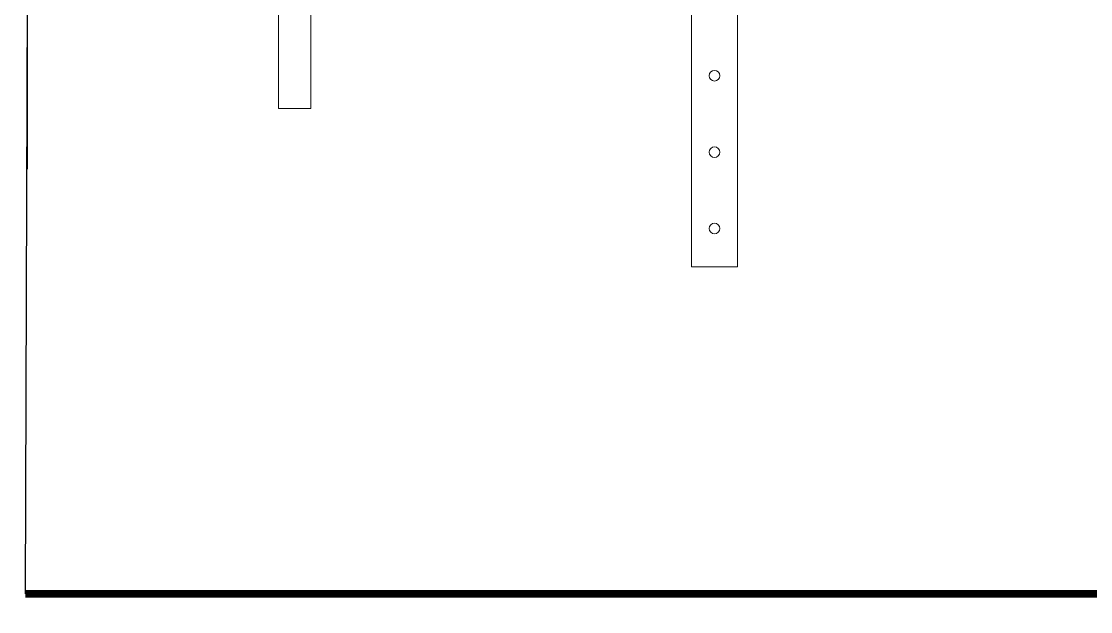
# Model space of a CAD drawing. Header units: millimetres. Extents: x -37020 to 35906, y -101 to 52234.
# Drawn here: x -342.374 to -340.973, y 325.382 to 326.155 of the extents above; entities that cross this region are included whole.
import ezdxf

# ---------------------------------------------------------------- set-up
doc = ezdxf.new("R2010")
doc.units = ezdxf.units.MM
doc.linetypes.add('ACAD_ISO04W100', pattern=[30, 24, -3, 0, -3])
doc.linetypes.add('TRAZO_Y_PUNTO2', pattern=[12.7, 6.35, -3.175, 0, -3.175])
doc.layers.add('Catenaria', color=2, linetype='Continuous')
doc.layers.add('ME-RIELES', color=240, linetype='TRAZO_Y_PUNTO2')

msp = doc.modelspace()

# ---------------------------------------------------------------- linework, layer by layer
at = {"color": 8, "linetype": 'Continuous', "lineweight": 15}
for p, q in [((-341.4959, 327.1987, 0.2291), (-341.4959, 325.8336, 0.2291)), ((-341.4356, 325.8336, 0.2291), (-341.4356, 326.2586, 0.2291)), ((-342.0369, 326.0408, 0.2291), (-342.0369, 326.205, 0.2291)), ((-341.9947, 326.0408, 0.2291), (-341.9947, 326.205, 0.2291)), ((-342.0369, 326.0408, 0.2291), (-341.9947, 326.0408, 0.2291)), ((-341.4959, 325.8336, 0.2291), (-341.4356, 325.8336, 0.2291))]:
    msp.add_line(p, q, dxfattribs=at)
at = {"color": 8, "linetype": 'ACAD_ISO04W100', "ltscale": 10}
msp.add_line((-342.3658, 325.9614, 0.2291), (-342.3658, 326.5614, 0.2291), dxfattribs=at)
at = {"color": 8, "linetype": 'Continuous', "lineweight": 15}
for centre in [(-341.4658, 326.0836, 0.2291), (-341.4658, 325.9836, 0.2291), (-341.4658, 325.8836, 0.2291)]:
    msp.add_circle(centre, 0.007, dxfattribs=at)
at = {"layer": 'Catenaria', "linetype": 'Continuous'}
msp.add_line((-342.3628, 327.1461, 0.2291), (-342.3687, 325.4056, 0.2291), dxfattribs=at)
at = {"layer": 'ME-RIELES', "color": 8, "ltscale": 0.1, "const_width": 0.01, "elevation": 0.2291}
msp.add_lwpolyline([(-342.3687, 325.4056), (58.431, 325.3871)], dxfattribs=at)

doc.saveas('drawing.dxf')
